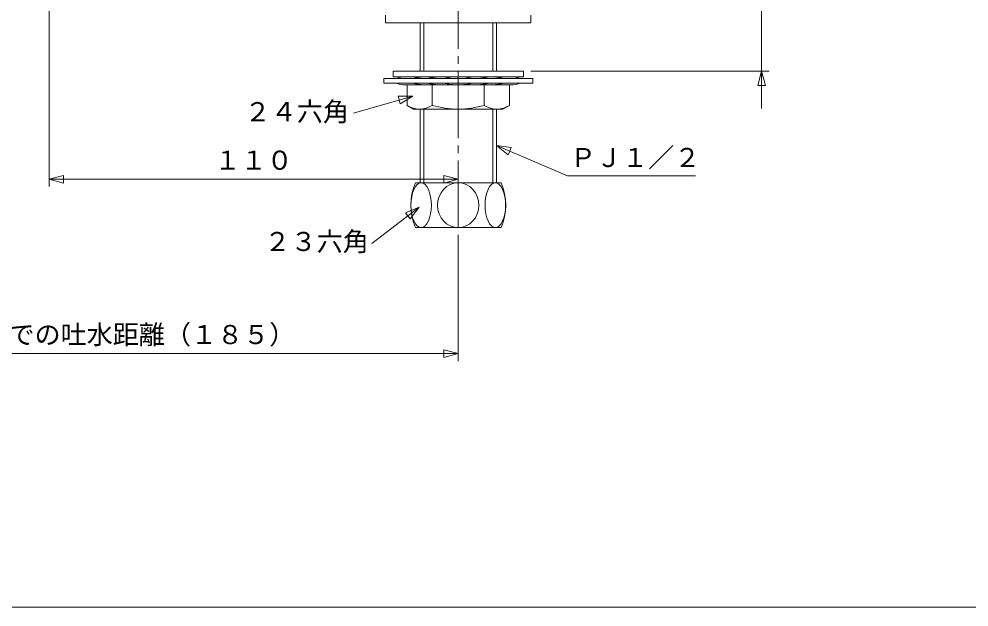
# Model space of a CAD drawing. Units: millimetres, scale not verified. Extents: x -373 to 395, y -278 to 275.
# Drawn here: x -243.8 to 11.2, y -278 to -120.1 of the extents above; entities that cross this region are included whole.
import ezdxf
from ezdxf.enums import TextEntityAlignment as Align

# ---------------------------------------------------------------- set-up
doc = ezdxf.new("R2010")
doc.units = ezdxf.units.MM
doc.header["$LTSCALE"] = 2
doc.linetypes.add('USER2', pattern=[12, 9, -1, 1, -1])
for name, color, linetype, lineweight in [('0-1_1', 7, 'Continuous', 18), ('0-2_2', 7, 'Continuous', 18), ('0-3_3', 7, 'Continuous', 18)]:
    doc.layers.add(name, color=color, linetype=linetype, lineweight=lineweight)
doc.styles.add('ＭＳ ゴシック', font='')
doc.styles.get('ＭＳ ゴシック').set_extended_font_data('MS Gothic')

# ---------------------------------------------------------------- blocks, each defined once
blk = doc.blocks.new('D5')
at = {"layer": '0-3_3'}
for p, q in [((-235.712, -30.953), (-235.712, -165.086)), ((-235.712, -163.086), (-231.849, -162.051)), ((-235.712, -163.086), (-231.849, -164.122)), ((-231.849, -164.122), (-231.849, -162.051)), ((-129.732, -162.051), (-129.732, -164.122)), ((-125.869, -163.086), (-129.732, -164.122))]:
    blk.add_line(p, q, dxfattribs=at)
blk.add_lwpolyline([(-235.712, -163.086), (-125.869, -163.086), (-129.732, -162.051)], dxfattribs=at)
at = {"layer": '0-3_3', "style": 'ＭＳ ゴシック'}
blk.add_text('１１０', height=5.132, dxfattribs=at).set_placement((-191.291, -162.086), align=Align.BOTTOM_LEFT)
blk = doc.blocks.new('D7')
at = {"layer": '0-3_3'}
for p, q in [((-311.326, -121.065), (-311.326, -211.914)), ((-125.869, -178.065), (-125.869, -211.914)), ((-311.326, -209.914), (-307.462, -208.879)), ((-307.462, -210.95), (-307.462, -208.879)), ((-129.732, -208.879), (-129.732, -210.95)), ((-311.326, -209.914), (-307.462, -210.95)), ((-125.869, -209.914), (-129.732, -210.95))]:
    blk.add_line(p, q, dxfattribs=at)
blk.add_lwpolyline([(-311.326, -209.914), (-125.869, -209.914), (-129.732, -208.879)], dxfattribs=at)

msp = doc.modelspace()

# ---------------------------------------------------------------- linework, layer by layer
at = {"layer": '0-1_1'}
msp.add_lwpolyline([(-373.022, 275.029), (-373.022, -277.972), (394.982, -277.972), (394.982, 275.029)], dxfattribs=at)
at = {"layer": '0-2_2', "linetype": 'USER2'}
msp.add_line((-125.869, -176.065), (-125.869, 65.428), dxfattribs=at)
at = {"layer": '0-2_2'}
for p, q in [((-136.119, -134.065), (-136.119, -121.065)), ((-135.119, -134.065), (-135.119, -121.065)), ((-116.619, -134.065), (-116.619, -121.065)), ((-115.619, -134.065), (-115.619, -121.065)), ((-143.369, -135.565), (-143.369, -134.065)), ((-143.369, -134.065), (-108.369, -134.065)), ((-108.369, -135.565), (-108.369, -134.065)), ((-145.869, -137.265), (-145.869, -136.065)), ((-145.869, -136.065), (-125.869, -136.065)), ((-145.869, -137.265), (-125.869, -137.265)), ((-125.869, -135.565), (-143.369, -135.565)), ((-125.869, -135.565), (-108.369, -135.565)), ((-105.869, -136.065), (-125.869, -136.065)), ((-105.869, -137.265), (-125.869, -137.265)), ((-105.869, -137.265), (-105.869, -136.065)), ((-125.869, -137.765), (-140.189, -137.765)), ((-139.619, -143.255), (-139.619, -137.765)), ((-132.869, -143.255), (-132.869, -137.765)), ((-125.869, -137.765), (-111.548, -137.765)), ((-118.869, -143.255), (-118.869, -137.765)), ((-112.119, -143.255), (-112.119, -137.765)), ((-137.869, -144.265), (-139.619, -143.255)), ((-137.869, -144.265), (-125.869, -144.265)), ((-136.119, -164.065), (-136.119, -144.265)), ((-135.119, -164.065), (-135.119, -144.265)), ((-113.869, -144.265), (-125.869, -144.265)), ((-116.619, -164.065), (-116.619, -144.265)), ((-115.619, -164.065), (-115.619, -144.265)), ((-113.869, -144.265), (-112.119, -143.255)), ((-137.369, -164.065), (-125.869, -164.065)), ((-114.369, -164.065), (-125.869, -164.065)), ((-137.369, -176.065), (-125.869, -176.065)), ((-114.369, -176.065), (-125.869, -176.065))]:
    msp.add_line(p, q, dxfattribs=at)
for points in [[(-145.369, -119.065), (-145.369, -121.065), (-125.869, -121.065)], [(-106.369, -119.065), (-106.369, -121.065), (-125.869, -121.065)]]:
    msp.add_lwpolyline(points, dxfattribs=at)
for centre, radius, start, end in [((-142.587, -135.065), 1, 270, 293.55646), ((-142.587, -138.265), 1, 66.44354, 90), ((-140.189, -140.565), 5, 90, 113.55646), ((-140.189, -132.765), 5, 246.44354, 270), ((-134.119, -151.815), 16.25, 82.93029, 104.25003), ((-138.119, -151.815), 16.25, 82.93029, 90), ((-134.119, -121.515), 16.25, 255.74997, 277.06971), ((-138.119, -121.515), 16.25, 270, 277.06971), ((-130.119, -151.815), 16.25, 82.48596, 104.25003), ((-130.119, -121.515), 16.25, 255.74997, 277.51405), ((-125.869, -151.815), 16.25, 90, 104.25003), ((-125.869, -121.515), 16.25, 255.74997, 270), ((-125.869, -151.815), 16.25, 75.74997, 90), ((-125.869, -121.515), 16.25, 270, 284.25003), ((-121.619, -151.815), 16.25, 75.74997, 97.51404), ((-121.619, -121.515), 16.25, 262.48595, 284.25003), ((-117.619, -151.815), 16.25, 75.74997, 97.06971), ((-117.619, -121.515), 16.25, 262.93029, 284.25003), ((-113.619, -151.815), 16.25, 90, 97.06971), ((-113.619, -121.515), 16.25, 262.93029, 270), ((-111.548, -140.565), 5, 66.44354, 90), ((-111.548, -132.765), 5, 270, 293.55646), ((-109.15, -135.065), 1, 246.44354, 270), ((-109.15, -138.265), 1, 90, 113.55646), ((-136.244, -138.123), 6.142, 236.66809, 303.33191), ((-125.869, -119.511), 24.754, 253.57358, 270), ((-125.869, -119.511), 24.754, 270, 286.42642), ((-115.494, -138.123), 6.142, 236.66809, 303.33191), ((-123.594, -170.065), 15.025, 156.46342, 203.53658), ((-128.144, -170.065), 15.025, 336.46342, 23.53658)]:
    msp.add_arc(centre, radius, start, end, dxfattribs=at)
for centre, ratio in [((-135.828, -170.065), 0.458833), ((-125.869, -170.065), 0.926667), ((-115.909, -170.065), 0.458833)]:
    msp.add_ellipse(centre, major_axis=(0, 6), ratio=ratio, start_param=6.2831853, end_param=12.5663703, dxfattribs=at)
at = {"layer": '0-3_3'}
for p, q in [((-44.444, -144.065), (-44.444, -35.022)), ((-106.369, -134.065), (-42.444, -134.065)), ((-44.444, -134.065), (-45.479, -137.929)), ((-44.444, -134.065), (-43.409, -137.929)), ((-45.479, -137.929), (-43.409, -137.929)), ((-138.034, -140.748), (-153.94, -145.331)), ((-136.314, -170.606), (-149.068, -180.345))]:
    msp.add_line(p, q, dxfattribs=at)
for points in [[(-141.747, -141.818), (-141.46, -142.812), (-138.034, -140.748), (-142.033, -140.823)], [(-112.061, -155.566), (-111.657, -154.613), (-115.619, -154.058), (-112.465, -156.52)], [(-139.385, -172.951), (-138.757, -173.774), (-136.314, -170.606), (-140.013, -172.128)]]:
    msp.add_lwpolyline(points, close=True, dxfattribs=at)
msp.add_lwpolyline([(-115.619, -154.058), (-96.542, -162.145), (-62.219, -162.145)], dxfattribs=at)

# ---------------------------------------------------------------- block references
for name in ['D5', 'D7']:
    msp.add_blockref(name, (0, 0), dxfattribs=at)

# ---------------------------------------------------------------- texts
at = {"layer": '0-3_3', "style": 'ＭＳ ゴシック'}
for s, p in [('２４六角', (-183.173, -149.055)), ('ＰＪ１／２', (-95.89, -161.363)), ('２３六角', (-177.871, -183.926)), ('取付面での吐水距離（１８５）', (-267.597, -208.914))]:
    msp.add_text(s, height=5.132, dxfattribs=at).set_placement(p, align=Align.BOTTOM_LEFT)

doc.saveas('drawing.dxf')
